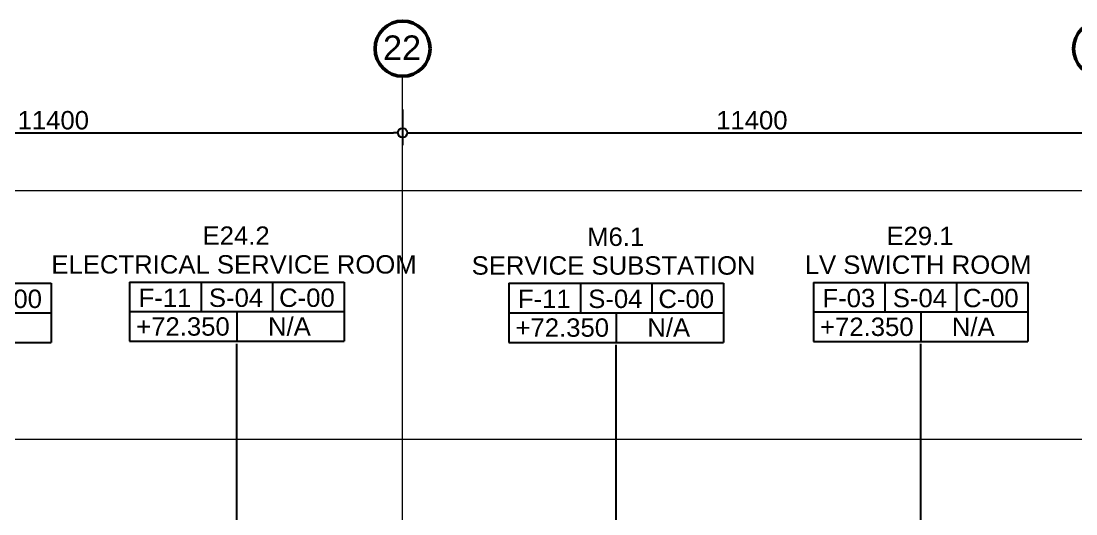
# Model space of a CAD drawing. Header units: millimetres. Extents: x -725999 to -647408, y -21008 to 19019.
# Drawn here: x -682507 to -665294, y 10979 to 19019 of the extents above; entities that cross this region are included whole.
import ezdxf

# ---------------------------------------------------------------- set-up
doc = ezdxf.new("R2010")
doc.units = ezdxf.units.MM
doc.linetypes.add('DPA_Grid _ Level 100', pattern=[10, 5.5, -1.6, 1.3, -1.6])
for name, color, linetype, lineweight in [('A-ANNO-DIMS', 1, 'Continuous', 9), ('A-ROOM-IDEN', 3, 'Continuous', 25), ('A-ROOM-LINE', 3, 'Continuous', 25), ('S-GRID', 251, 'Continuous', 9), ('S-GRID-IDEN', 3, 'Continuous', 50)]:
    doc.layers.add(name, color=color, linetype=linetype, lineweight=lineweight)
doc.styles.add('Arial', font='arial.ttf', dxfattribs={"height": 400})
doc.styles.add('Arial_2', font='arial.ttf', dxfattribs={"height": 300})
doc.dimstyles.new('DPA-DIM-3_0_C-C', dxfattribs={"dimscale": 304.8, "dimtxt": 306.07782, "dimasz": 0.492126, "dimexe": 0.656168, "dimexo": 0.0625, "dimgap": 0.164042, "dimtad": 1, "dimdec": 0, "dimzin": 0, "dimdsep": 46, "dimtxsty": 'Arial_2', "dimblk1": 'DOTBLANK', "dimblk2": 'DOTBLANK', "dimsah": 1, "dimcen": 0.09, "dimdle": 0.656168, "dimadec": 8, "dimazin": 0, "dimtfac": 1, "dimtdec": 4, "dimtix": 1, "dimtmove": 0, "dimatfit": 3, "dimfxl": 1.312336, "dimfxlon": 1, "dimtvp": 1, "dimtolj": 1, "dimtzin": 0, "dimarcsym": 2})

# ---------------------------------------------------------------- blocks, each defined once
blk = doc.blocks.new('DPA_Room Tag Box - Standard-4486259-4283-01 ENLARGED LOWER PLATFORM LEVEL - REFLECTED CEILING PLAN - SHEET 4')
at = {"layer": 'A-ROOM-LINE'}
for p, q in [((-17.5, -2.94), (-17.5, -12.6)), ((-17.5, -2.94), (17.5, -2.94)), ((-5.83, -2.94), (-5.83, -7.77)), ((5.83, -2.94), (5.83, -7.77)), ((17.5, -2.94), (17.5, -12.6)), ((-17.5, -7.77), (17.5, -7.77)), ((0, -7.77), (0, -12.6)), ((-17.5, -12.6), (17.5, -12.6))]:
    blk.add_line(p, q, dxfattribs=at)
blk = doc.blocks.new('Grid - 100 Scale-2291345-4283-01 ENLARGED LOWER PLATFORM LEVEL - REFLECTED CEILING PLAN - SHEET 4')
at = {"layer": 'S-GRID-IDEN'}
blk.add_circle((0, 0), 4.5, dxfattribs=at)
blk = doc.blocks.new('_DotBlank')
at = {"color": 0, "linetype": 'ByBlock', "lineweight": -2}
blk.add_line((-0.5, 0), (-1, 0), dxfattribs=at)
blk.add_circle((0, 0), 0.5, dxfattribs=at)
blk = doc.blocks.new('*D748')
at = {"layer": 'A-ANNO-DIMS', "color": 0, "lineweight": -2, "transparency": 16777216}
for p, q in [((9955, 22119), (9955, 21538)), ((21355, 22119), (21355, 21538)), ((10105, 21738), (21205, 21738))]:
    blk.add_line(p, q, dxfattribs=at)
at = {"layer": 'Defpoints', "color": 0, "transparency": 16777216}
for p in [(9955, 22138), (21355, 22138), (21355, 21738)]:
    blk.add_point(p, dxfattribs=at)
at = {"layer": 'A-ANNO-DIMS', "color": 0, "lineweight": -2, "transparency": 16777216, "xscale": 150, "yscale": 150, "zscale": 150, "rotation": 180}
blk.add_blockref('_DotBlank', (9955, 21738), dxfattribs=at)
at = {"layer": 'A-ANNO-DIMS', "color": 0, "lineweight": -2, "transparency": 16777216, "xscale": 150, "yscale": 150, "zscale": 150}
blk.add_blockref('_DotBlank', (21355, 21738), dxfattribs=at)
at = {"layer": 'A-ANNO-DIMS', "color": 0, "transparency": 16777216, "insert": (15655, 21941), "char_height": 300, "width": 1384.41, "attachment_point": 5, "style": 'Arial_2'}
blk.add_mtext('\\A1;11400', dxfattribs=at)
blk = doc.blocks.new('*D749')
at = {"layer": 'A-ANNO-DIMS', "color": 0, "lineweight": -2, "transparency": 16777216}
for p, q in [((21355, 22119), (21355, 21538)), ((32755, 22119), (32755, 21538)), ((21505, 21738), (32605, 21738))]:
    blk.add_line(p, q, dxfattribs=at)
at = {"layer": 'Defpoints', "color": 0, "transparency": 16777216}
for p in [(21355, 22138), (32755, 22138), (32755, 21738)]:
    blk.add_point(p, dxfattribs=at)
at = {"layer": 'A-ANNO-DIMS', "color": 0, "lineweight": -2, "transparency": 16777216, "xscale": 150, "yscale": 150, "zscale": 150, "rotation": 180}
blk.add_blockref('_DotBlank', (21355, 21738), dxfattribs=at)
at = {"layer": 'A-ANNO-DIMS', "color": 0, "lineweight": -2, "transparency": 16777216, "xscale": 150, "yscale": 150, "zscale": 150}
blk.add_blockref('_DotBlank', (32755, 21738), dxfattribs=at)
at = {"layer": 'A-ANNO-DIMS', "color": 0, "transparency": 16777216, "insert": (27055, 21941), "char_height": 300, "width": 1384.41, "attachment_point": 5, "style": 'Arial_2'}
blk.add_mtext('\\A1;11400', dxfattribs=at)
blk = doc.blocks.new('*U744')
at = {"layer": 'S-GRID', "linetype": 'DPA_Grid _ Level 100'}
for p, q in [((21355.1, -16466.6), (21355.1, 22660)), ((45315.1, 20793), (-27001, 20793)), ((45315.1, 16735), (-27001, 16735))]:
    blk.add_line(p, q, dxfattribs=at)
at = {"layer": 'S-GRID-IDEN', "xscale": 99.99999999999993, "yscale": 99.99999999999993, "zscale": 99.99999999999993}
for p in [(21355.1, 23110), (32755.1, 23110)]:
    blk.add_blockref('Grid - 100 Scale-2291345-4283-01 ENLARGED LOWER PLATFORM LEVEL - REFLECTED CEILING PLAN - SHEET 4', p, dxfattribs=at)
at = {"layer": 'S-GRID-IDEN', "lineweight": 9, "insert": (21036.3, 23325.8), "char_height": 400, "width": 753.586, "attachment_point": 1, "style": 'Arial'}
blk.add_mtext('22', dxfattribs=at)
at = {"layer": 'A-ANNO-DIMS'}
for base, p1, p2, picture, middle in [((21355.1, 21738.1), (9955.1, 22138.1), (21355.1, 22138.1), '*D748', (15655.1, 21941.3)), ((32755.1, 21738.1), (21355.1, 22138.1), (32755.1, 22138.1), '*D749', (27055.1, 21941.3))]:
    dim = blk.add_linear_dim(base=base, p1=p1, p2=p2, dimstyle='DPA-DIM-3_0_C-C', override={"dimpost": '<>', "dimfxl": 11400}, dxfattribs=at)
    dim.commit()
    dim.dimension.update_dxf_attribs({"geometry": picture, "text_midpoint": middle})

msp = doc.modelspace()

# ---------------------------------------------------------------- linework, layer by layer
at = {"layer": 'A-ROOM-IDEN'}
for p, q in [((-678987, 3609), (-678987, 13756)), ((-672797, 6231), (-672797, 13738)), ((-667827, 7083), (-667827, 13751))]:
    msp.add_line(p, q, dxfattribs=at)

# ---------------------------------------------------------------- block references
msp.add_blockref('*U744', (-697637, -4541))
at = {"layer": 'A-ROOM-IDEN', "xscale": 99.99999999999993, "yscale": 99.99999999999993, "zscale": 99.99999999999993}
for p in [(-683765, 15038), (-678987, 15056), (-672797, 15038), (-667827, 15051)]:
    msp.add_blockref('DPA_Room Tag Box - Standard-4486259-4283-01 ENLARGED LOWER PLATFORM LEVEL - REFLECTED CEILING PLAN - SHEET 4', p, dxfattribs=at)

# ---------------------------------------------------------------- texts
at = {"layer": 'A-ROOM-IDEN', "lineweight": 9, "char_height": 300, "attachment_point": 1, "style": 'Arial_2'}
for s, insert, width in [('E24.2', (-679546, 15669), 1354.85), ('E29.1', (-668386, 15664), 1354.85), ('M6.1', (-673270, 15651), 1146.41), ('ELECTRICAL SERVICE ROOM', (-682013, 15200), 7327.42), ('SERVICE SUBSTATION', (-675155, 15182), 5708.01), ('LV SWICTH ROOM', (-669719, 15195), 4577.64), ('C-00', (-683075, 14638), 1114.35), ('F-11', (-680590, 14656), 1058.23), ('S-04', (-679442, 14656), 1090.29), ('C-00', (-678297, 14656), 1114.35), ('F-11', (-674400, 14638), 1058.23), ('S-04', (-673252, 14638), 1090.29), ('C-00', (-672107, 14638), 1114.35), ('F-03', (-669430, 14651), 1058.23), ('S-04', (-668282, 14651), 1090.29), ('C-00', (-667137, 14651), 1114.35), ('+72.350', (-680629, 14187), 1883.97), ('N/A', (-678478, 14187), 857.81), ('+72.350', (-674439, 14169), 1883.97), ('N/A', (-672288, 14169), 857.81), ('+72.350', (-669469, 14182), 1883.97), ('N/A', (-667318, 14182), 857.81)]:
    msp.add_mtext(s, dxfattribs=dict(at, insert=insert, width=width))

doc.saveas('drawing.dxf')
